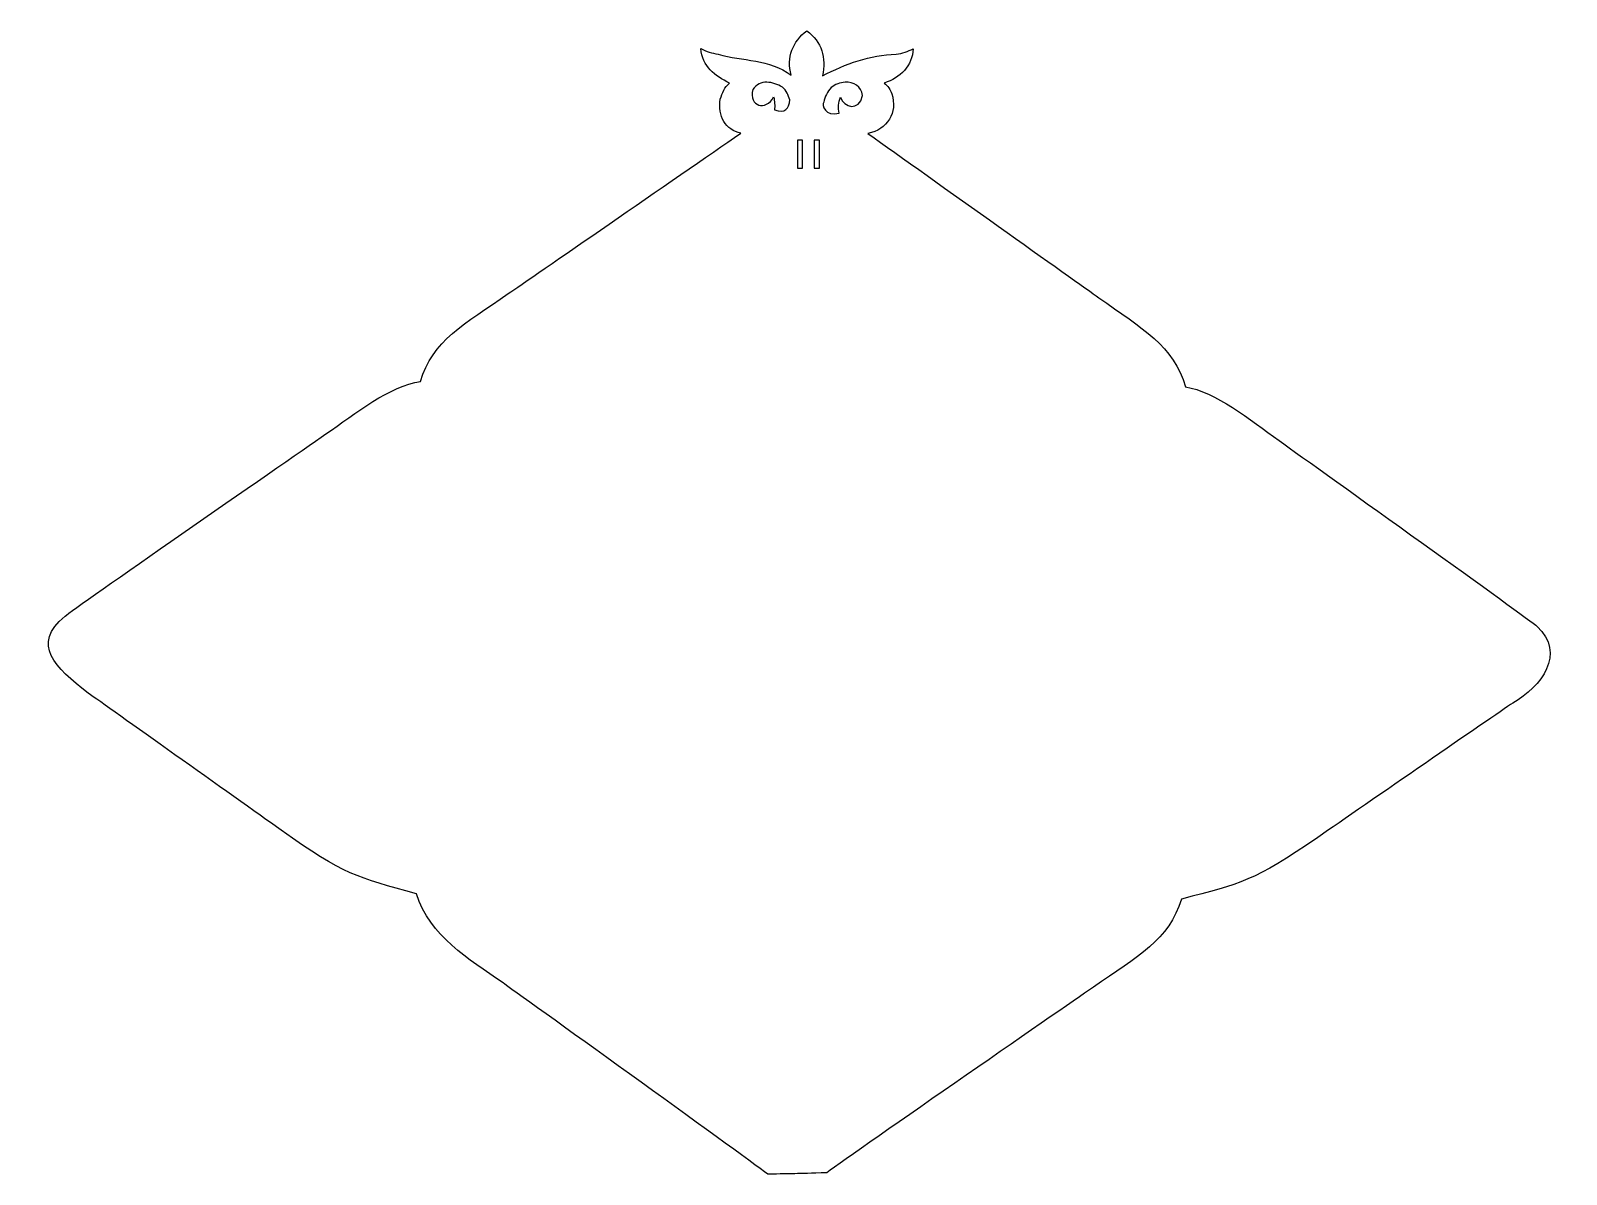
# Model space of a CAD drawing. Header units: centimetres. Extents: x -12.5 to 10.8, y -8 to 9.4.
import ezdxf

# ---------------------------------------------------------------- set-up
doc = ezdxf.new("R2010")
doc.units = ezdxf.units.CM
doc.header["$MEASUREMENT"] = 0
doc.layers.add('Layer 1', color=7, linetype='Continuous')

msp = doc.modelspace()

# ---------------------------------------------------------------- linework, layer by layer
at = {"layer": 'Layer 1', "color": 9}
for points, knots in [([(-0.72068, 9.38736), (-0.93205, 9.22378), (-1.03006, 8.9849), (-0.95715, 8.70937), (-0.95715, 8.70937), (-1.28481, 8.95948), (-1.6985, 8.92281), (-2.06923, 9.02935), (-2.06923, 9.02935), (-2.16142, 9.04596), (-2.25078, 9.06943), (-2.33216, 9.11699), (-2.33216, 9.11699), (-2.306, 8.83879), (-2.1229, 8.69951), (-1.89394, 8.59113), (-1.89394, 8.59113), (-1.97108, 8.52779), (-2.00877, 8.44168), (-2.03533, 8.34722), (-2.03533, 8.34722), (-2.08059, 8.08783), (-1.95326, 7.8753), (-1.72444, 7.82715), (-1.72444, 7.82715), (-2.69378, 7.1581), (-4.91779, 5.62515), (-5.26407, 5.38637), (-5.26407, 5.38637), (-5.93267, 4.92563), (-6.41688, 4.66783), (-6.60269, 4.04692), (-6.60269, 4.04692), (-7.05892, 3.98668), (-7.59337, 3.56121), (-8.04219, 3.24986), (-8.04219, 3.24986), (-8.72584, 2.7757), (-11.87773, 0.59382), (-12.01259, 0.47752), (-12.01259, 0.47752), (-12.53501, 0.04298), (-12.1667, -0.29939), (-11.66119, -0.69409), (-11.66119, -0.69409), (-11.33046, -0.92638), (-9.44955, -2.26439), (-8.72183, -2.78099), (-8.72183, -2.78099), (-7.76495, -3.46039), (-7.56006, -3.50262), (-6.66304, -3.74672), (-6.66304, -3.74672), (-6.45477, -4.39905), (-5.87479, -4.734), (-5.34426, -5.10519), (-5.34426, -5.10519), (-5.13808, -5.25177), (-1.7531, -7.68113), (-1.31267, -8.01726), (-1.31267, -8.01726), (-0.91606, -8.00719), (-0.91333, -8.01237), (-0.41391, -7.99328), (-0.41391, -7.99328), (0.04218, -7.65772), (3.43821, -5.31173), (3.64662, -5.16803), (3.64662, -5.16803), (4.3152, -4.70719), (4.79949, -4.44866), (4.98524, -3.82775), (4.98524, -3.82775), (5.88595, -3.59619), (6.09247, -3.55618), (7.05974, -2.89013), (7.05974, -2.89013), (7.79524, -2.38366), (9.69631, -1.0723), (10.03051, -0.84457), (10.03051, -0.84457), (10.46733, -0.59912), (10.84462, -0.0861), (10.4001, 0.32208), (10.4001, 0.32208), (10.26717, 0.44019), (7.14894, 2.66539), (6.47269, 3.14899), (6.47269, 3.14899), (6.02864, 3.46653), (5.50084, 3.8993), (5.04559, 3.96589), (5.04559, 3.96589), (4.86932, 4.58932), (4.38831, 4.85423), (3.72681, 5.32436), (3.72681, 5.32436), (3.38279, 5.56886), (1.16209, 7.14685), (0.21198, 7.82302), (0.21198, 7.82302), (0.50589, 7.88181), (0.66984, 8.14182), (0.57496, 8.42743), (0.57496, 8.42743), (0.55464, 8.49093), (0.51674, 8.54542), (0.46086, 8.59114), (0.46086, 8.59114), (0.70667, 8.67063), (0.88812, 8.85106), (0.90238, 9.11287), (0.90238, 9.11287), (0.8232, 9.07208), (0.73504, 9.04228), (0.64359, 9.02936), (0.64359, 9.02936), (0.23579, 9.01843), (-0.12251, 8.88652), (-0.48089, 8.70111), (-0.48089, 8.70111), (-0.41751, 8.97403), (-0.49086, 9.21653), (-0.72067, 9.38737), (-0.72067, 9.38737), (-0.72067, 9.38737), (-0.72068, 9.38736), (-0.72068, 9.38736)], [0, 0, 0, 0, 0.03030303, 0.03030303, 0.03030303, 0.03030303, 0.06060606, 0.06060606, 0.06060606, 0.06060606, 0.09090909, 0.09090909, 0.09090909, 0.09090909, 0.12121212, 0.12121212, 0.12121212, 0.12121212, 0.15151515, 0.15151515, 0.15151515, 0.15151515, 0.18181818, 0.18181818, 0.18181818, 0.18181818, 0.21212121, 0.21212121, 0.21212121, 0.21212121, 0.24242424, 0.24242424, 0.24242424, 0.24242424, 0.27272727, 0.27272727, 0.27272727, 0.27272727, 0.3030303, 0.3030303, 0.3030303, 0.3030303, 0.33333333, 0.33333333, 0.33333333, 0.33333333, 0.36363636, 0.36363636, 0.36363636, 0.36363636, 0.39393939, 0.39393939, 0.39393939, 0.39393939, 0.42424242, 0.42424242, 0.42424242, 0.42424242, 0.45454545, 0.45454545, 0.45454545, 0.45454545, 0.48484848, 0.48484848, 0.48484848, 0.48484848, 0.51515152, 0.51515152, 0.51515152, 0.51515152, 0.54545455, 0.54545455, 0.54545455, 0.54545455, 0.57575758, 0.57575758, 0.57575758, 0.57575758, 0.60606061, 0.60606061, 0.60606061, 0.60606061, 0.63636364, 0.63636364, 0.63636364, 0.63636364, 0.66666667, 0.66666667, 0.66666667, 0.66666667, 0.6969697, 0.6969697, 0.6969697, 0.6969697, 0.72727273, 0.72727273, 0.72727273, 0.72727273, 0.75757576, 0.75757576, 0.75757576, 0.75757576, 0.78787879, 0.78787879, 0.78787879, 0.78787879, 0.81818182, 0.81818182, 0.81818182, 0.81818182, 0.84848485, 0.84848485, 0.84848485, 0.84848485, 0.87878788, 0.87878788, 0.87878788, 0.87878788, 0.90909091, 0.90909091, 0.90909091, 0.90909091, 0.93939394, 0.93939394, 0.93939394, 0.93939394, 1, 1, 1, 1]), ([(-1.32922, 8.60353), (-1.24836, 8.60255), (-1.16314, 8.57027), (-1.09027, 8.52664), (-1.09027, 8.52664), (-1.0286, 8.47527), (-0.99831, 8.40763), (-0.97865, 8.33564), (-0.97865, 8.33564), (-0.9863, 8.19941), (-1.04575, 8.12406), (-1.21016, 8.18185), (-1.21016, 8.18185), (-1.20353, 8.24513), (-1.20796, 8.313), (-1.22339, 8.38111), (-1.22339, 8.38111), (-1.34076, 8.1561), (-1.60564, 8.23481), (-1.54006, 8.4919), (-1.54006, 8.4919), (-1.48659, 8.57419), (-1.41008, 8.6045), (-1.32922, 8.60352), (-1.32922, 8.60352), (-1.32922, 8.60352), (-1.32922, 8.60353), (-1.32922, 8.60353)], [0, 0, 0, 0, 0.125, 0.125, 0.125, 0.125, 0.25, 0.25, 0.25, 0.25, 0.375, 0.375, 0.375, 0.375, 0.5, 0.5, 0.5, 0.5, 0.625, 0.625, 0.625, 0.625, 0.75, 0.75, 0.75, 0.75, 1, 1, 1, 1]), ([(-0.13529, 8.60353), (-0.0073, 8.60898), (0.11661, 8.54594), (0.12929, 8.40013), (0.12929, 8.40013), (0.08083, 8.15468), (-0.15693, 8.21353), (-0.2064, 8.37781), (-0.2064, 8.37781), (-0.23863, 8.29287), (-0.24296, 8.20964), (-0.22624, 8.13472), (-0.22624, 8.13472), (-0.43575, 8.06934), (-0.49918, 8.26638), (-0.45858, 8.30008), (-0.45858, 8.30008), (-0.44442, 8.38245), (-0.40571, 8.45734), (-0.34696, 8.5225), (-0.34696, 8.5225), (-0.2903, 8.57274), (-0.21208, 8.60026), (-0.13529, 8.60353)], [0, 0, 0, 0, 0.14285714, 0.14285714, 0.14285714, 0.14285714, 0.28571429, 0.28571429, 0.28571429, 0.28571429, 0.42857143, 0.42857143, 0.42857143, 0.42857143, 0.57142857, 0.57142857, 0.57142857, 0.57142857, 0.71428571, 0.71428571, 0.71428571, 0.71428571, 1, 1, 1, 1]), ([(-0.86289, 7.72214), (-0.86289, 7.72214), (-0.78517, 7.72214), (-0.78517, 7.72214), (-0.78517, 7.72214), (-0.78517, 7.72214), (-0.78517, 7.2955), (-0.78517, 7.2955), (-0.78517, 7.2955), (-0.78517, 7.2955), (-0.86289, 7.2955), (-0.86289, 7.2955), (-0.86289, 7.2955), (-0.86289, 7.2955), (-0.86289, 7.72214), (-0.86289, 7.72214)], [0, 0, 0, 0, 0.2, 0.2, 0.2, 0.2, 0.4, 0.4, 0.4, 0.4, 0.6, 0.6, 0.6, 0.6, 1, 1, 1, 1]), ([(-0.60493, 7.72214), (-0.60493, 7.72214), (-0.52721, 7.72214), (-0.52721, 7.72214), (-0.52721, 7.72214), (-0.52721, 7.72214), (-0.52721, 7.2955), (-0.52721, 7.2955), (-0.52721, 7.2955), (-0.52721, 7.2955), (-0.60493, 7.2955), (-0.60493, 7.2955), (-0.60493, 7.2955), (-0.60493, 7.2955), (-0.60493, 7.72214), (-0.60493, 7.72214)], [0, 0, 0, 0, 0.2, 0.2, 0.2, 0.2, 0.4, 0.4, 0.4, 0.4, 0.6, 0.6, 0.6, 0.6, 1, 1, 1, 1])]:
    msp.add_open_spline(points, degree=3, knots=knots, dxfattribs=at)

doc.saveas('drawing.dxf')
